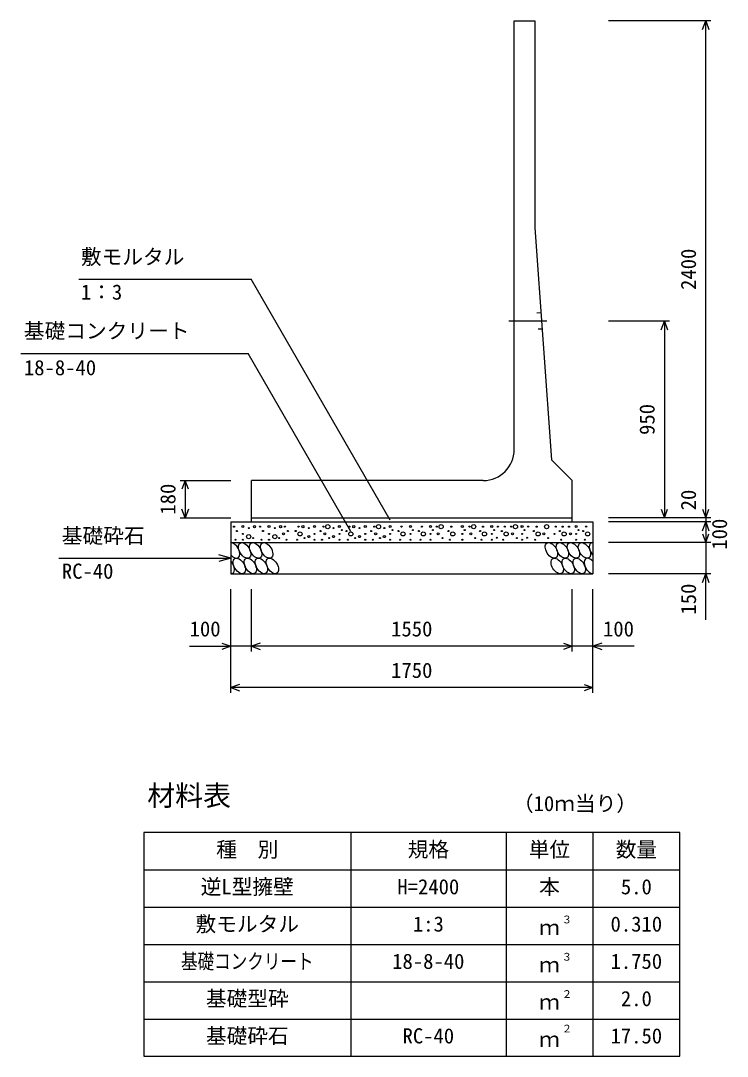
# Model space of a CAD drawing. Units: millimetres, scale not verified. Extents: x -67200 to 67200, y -23760 to 23760.
# Drawn here: x 46823 to 50237, y 970 to 5970 of the extents above; entities that cross this region are included whole.
import ezdxf
from ezdxf.enums import TextEntityAlignment as Align

# ---------------------------------------------------------------- set-up
doc = ezdxf.new("R2010")
doc.units = ezdxf.units.MM
doc.header["$LTSCALE"] = 80
doc.linetypes.add('CHAIN1', pattern=[8, 5, -1, 1, -1])
doc.linetypes.add('DOTTED', pattern=[1.75, 0.25, -1.5])
for name, color, linetype, lineweight in [('0-0_CENTER', 7, 'CHAIN1', 25), ('0-1_DIM', 7, 'Continuous', 25), ('0-3_HATCH', 6, 'Continuous', 25), ('0-4_HYO', 3, 'Continuous', 25), ('0-5_HYO2', 4, 'Continuous', 25), ('0-6_OUTLINE', 1, 'Continuous', 25), ('0-7_OUTLINE2', 4, 'DOTTED', 25), ('0-8_TXT', 7, 'Continuous', 25)]:
    doc.layers.add(name, color=color, linetype=linetype, lineweight=lineweight)
doc.styles.add('ＭＳ ゴシック', font='')
doc.styles.get('ＭＳ ゴシック').set_extended_font_data('MS Gothic')

msp = doc.modelspace()

# ---------------------------------------------------------------- linework, layer by layer
at = {"layer": '0-0_CENTER'}
msp.add_line((49365.12, 4520.44), (49180.67, 4520.44), dxfattribs=at)
at = {"layer": '0-1_DIM'}
for p, q in [((50157.5, 5970.44), (49662.5, 5970.44)), ((50132.5, 3570.44), (50132.5, 5970.44)), ((47104.4, 4721.85), (47936.82, 4721.85)), ((48608.09, 3559.17), (47936.82, 4721.85)), ((49957.5, 4520.44), (49662.5, 4520.44)), ((49932.5, 4520.44), (49932.5, 3570.44)), ((46822.79, 4364.34), (47922.34, 4364.34)), ((48418.6, 3504.78), (47922.34, 4364.34)), ((47592.5, 3750.44), (47837.5, 3750.44)), ((47617.5, 3750.44), (47617.5, 3570.44)), ((47592.5, 3570.44), (47837.5, 3570.44)), ((50157.5, 3570.44), (49662.5, 3570.44)), ((50157.5, 3550.44), (49662.5, 3550.44)), ((50132.5, 3570.44), (50132.5, 3550.44)), ((50132.5, 3550.44), (50132.5, 3450.44)), ((50157.5, 3450.44), (49662.5, 3450.44)), ((50132.5, 3450.44), (50132.5, 3300.44)), ((47837.5, 3375.44), (47779.54, 3390.97)), ((50157.5, 3300.44), (49662.5, 3300.44)), ((50132.5, 3077.2), (50132.5, 3300.44)), ((47837.5, 2725.44), (47837.5, 3225.44)), ((47937.5, 2925.44), (47937.5, 3225.44)), ((49487.5, 2925.44), (49487.5, 3225.44)), ((49487.5, 2925.44), (49487.5, 3225.44)), ((49587.5, 2725.44), (49587.5, 3225.44)), ((47637.96, 2950.44), (47837.5, 2950.44)), ((47937.5, 2950.44), (47837.5, 2950.44)), ((49487.5, 2950.44), (47937.5, 2950.44)), ((49587.5, 2950.44), (49487.5, 2950.44)), ((49787.04, 2950.44), (49587.5, 2950.44)), ((49587.5, 2750.44), (47837.5, 2750.44))]:
    msp.add_line(p, q, dxfattribs=at)
for points in [[(50117.11, 5928.15), (50132.5, 5970.44), (50147.89, 5928.15)], [(49917.11, 4478.15), (49932.5, 4520.44), (49947.89, 4478.15)], [(47632.89, 3708.15), (47617.5, 3750.44), (47602.11, 3708.15)], [(47632.89, 3612.73), (47617.5, 3570.44), (47602.11, 3612.73)], [(49917.11, 3612.73), (49932.5, 3570.44), (49947.89, 3612.73)], [(50117.11, 3612.73), (50132.5, 3570.44), (50147.89, 3612.73)], [(50117.11, 3508.15), (50132.5, 3550.44), (50147.89, 3508.15)], [(50117.11, 3492.73), (50132.5, 3450.44), (50147.89, 3492.73)], [(47007.18, 3375.44), (47837.5, 3375.44), (47779.54, 3359.91)], [(50117.11, 3258.15), (50132.5, 3300.44), (50147.89, 3258.15)], [(47795.21, 2965.83), (47837.5, 2950.44), (47795.21, 2935.05)], [(47979.79, 2965.83), (47937.5, 2950.44), (47979.79, 2935.05)], [(49445.21, 2965.83), (49487.5, 2950.44), (49445.21, 2935.05)], [(49629.79, 2965.83), (49587.5, 2950.44), (49629.79, 2935.05)], [(47879.79, 2765.83), (47837.5, 2750.44), (47879.79, 2735.05)], [(49545.21, 2765.83), (49587.5, 2750.44), (49545.21, 2735.05)]]:
    msp.add_lwpolyline(points, dxfattribs=at)
at = {"layer": '0-3_HATCH'}
for centre, radius in [((47853.47, 3527.62), 2.5), ((47867.49, 3506.61), 2.5), ((47896.36, 3528.49), 5), ((47924.4, 3520.62), 2.5), ((47952.44, 3527.62), 5), ((47979.57, 3527.62), 2.5), ((47993.59, 3506.61), 2.5), ((48022.47, 3528.49), 5), ((48050.51, 3520.62), 2.5), ((48078.54, 3527.62), 5), ((48099.57, 3527.62), 2.5), ((48113.59, 3506.61), 2.5), ((48151.41, 3506.61), 2.5), ((48172.44, 3492.6), 10), ((48165.43, 3527.62), 2.5), ((48186.46, 3527.62), 5), ((48214.49, 3520.62), 2.5), ((48242.53, 3528.49), 5), ((48271.41, 3506.61), 2.5), ((48285.43, 3527.62), 2.5), ((48306.46, 3527.62), 10), ((48334.49, 3520.62), 2.5), ((48362.53, 3528.49), 5), ((48373.87, 3510.93), 2.5), ((48396.63, 3506.61), 2.5), ((48417.66, 3492.6), 10), ((48410.65, 3527.62), 2.5), ((48431.68, 3527.62), 5), ((48459.72, 3520.62), 2.5), ((48487.76, 3528.49), 5), ((48516.63, 3506.61), 2.5), ((48530.65, 3527.62), 2.5), ((48551.68, 3527.62), 10), ((48579.72, 3520.62), 2.5), ((48607.76, 3528.49), 5), ((48619.1, 3510.93), 2.5), ((48648.56, 3506.61), 2.5), ((48669.59, 3492.6), 10), ((48662.58, 3527.62), 2.5), ((48706.2, 3528.49), 5), ((48717.54, 3510.93), 2.5), ((48747, 3506.61), 2.5), ((48768.03, 3492.6), 10), ((48761.01, 3527.62), 2.5), ((48803.19, 3528.49), 5), ((48814.53, 3510.93), 2.5), ((48832.89, 3527.62), 2.5), ((48853.92, 3527.62), 10), ((48889.27, 3506.61), 2.5), ((48910.3, 3492.6), 10), ((48903.29, 3527.62), 2.5), ((48956.58, 3528.49), 5), ((48967.92, 3510.93), 2.5), ((48990.55, 3527.62), 2.5), ((49011.58, 3527.62), 10), ((49042.24, 3506.61), 2.5), ((49063.27, 3492.6), 10), ((49056.26, 3527.62), 2.5), ((49098.44, 3528.49), 5), ((49109.78, 3510.93), 2.5), ((49128.13, 3527.62), 2.5), ((49147.37, 3506.61), 2.5), ((49168.4, 3492.6), 10), ((49161.39, 3527.62), 2.5), ((49192.17, 3527.62), 2.5), ((49213.21, 3527.62), 10), ((49244.97, 3528.49), 5), ((49256.31, 3510.93), 2.5), ((49274.67, 3527.62), 2.5), ((49301.66, 3506.61), 2.5), ((49322.69, 3492.6), 10), ((49315.68, 3527.62), 2.5), ((49363.84, 3527.62), 10), ((49407.93, 3527.62), 2.5), ((49427.16, 3506.61), 2.5), ((49448.19, 3492.6), 10), ((49441.18, 3527.62), 2.5), ((49471.97, 3527.62), 2.5), ((49506.37, 3528.49), 5), ((49517.71, 3510.93), 2.5), ((49540.83, 3506.61), 2.5), ((49561.86, 3492.6), 10), ((49554.85, 3527.62), 2.5), ((47860.48, 3464.59), 2.5), ((47896.36, 3492.6), 2.5), ((47896.36, 3464.59), 2.5), ((47924.4, 3479.47), 10), ((47945.43, 3472.47), 2.5), ((47986.58, 3464.59), 2.5), ((48022.47, 3492.6), 2.5), ((48022.47, 3464.59), 2.5), ((48050.51, 3479.47), 10), ((48071.53, 3472.47), 2.5), ((48092.56, 3492.6), 5), ((48106.58, 3464.59), 2.5), ((48158.42, 3464.59), 2.5), ((48193.47, 3472.47), 2.5), ((48214.49, 3479.47), 5), ((48242.53, 3492.6), 2.5), ((48242.53, 3464.59), 2.5), ((48278.42, 3464.59), 2.5), ((48292.44, 3492.6), 5), ((48313.47, 3472.47), 2.5), ((48334.49, 3479.47), 5), ((48362.53, 3492.6), 2.5), ((48362.53, 3464.59), 2.5), ((48403.64, 3464.59), 2.5), ((48438.69, 3472.47), 2.5), ((48459.72, 3479.47), 5), ((48487.76, 3492.6), 2.5), ((48487.76, 3464.59), 2.5), ((48523.64, 3464.59), 2.5), ((48537.66, 3492.6), 5), ((48558.69, 3472.47), 2.5), ((48579.72, 3479.47), 5), ((48607.76, 3492.6), 2.5), ((48607.76, 3464.59), 2.5), ((48655.57, 3464.59), 2.5), ((48706.2, 3492.6), 2.5), ((48706.2, 3464.59), 2.5), ((48754.01, 3464.59), 2.5), ((48803.19, 3492.6), 2.5), ((48803.19, 3464.59), 2.5), ((48839.9, 3492.6), 5), ((48860.93, 3472.47), 2.5), ((48896.28, 3464.59), 2.5), ((48956.58, 3492.6), 2.5), ((48956.58, 3464.59), 2.5), ((48997.56, 3492.6), 5), ((49018.59, 3472.47), 2.5), ((49049.25, 3464.59), 2.5), ((49098.44, 3492.6), 2.5), ((49098.44, 3464.59), 2.5), ((49123.09, 3474.25), 2.5), ((49154.38, 3464.59), 2.5), ((49199.19, 3492.6), 5), ((49220.21, 3472.47), 2.5), ((49244.97, 3492.6), 2.5), ((49244.97, 3464.59), 2.5), ((49269.63, 3474.25), 2.5), ((49308.67, 3464.59), 2.5), ((49349.82, 3492.6), 5), ((49370.85, 3472.47), 2.5), ((49401.49, 3492.6), 2.5), ((49434.17, 3464.59), 2.5), ((49478.98, 3492.6), 5), ((49506.37, 3492.6), 2.5), ((49506.37, 3464.59), 2.5), ((49547.84, 3464.59), 2.5)]:
    msp.add_circle(centre, radius, dxfattribs=at)
for centre, start_param, end_param in [((47851.36, 3412.93), 1.8420047, 5.9474138), ((49599.86, 3412.93), 5.8918262, 8.1807776), ((47826.04, 3337.94), 2.7173119, 5.0721066), ((49574.54, 3337.94), 5.0173796, 9.0552242)]:
    msp.add_ellipse(centre, major_axis=(-21.81, 35.31), ratio=0.5792, start_param=start_param, end_param=end_param, dxfattribs=at)
for centre in [(47904.57, 3412.93), (47957.78, 3412.93), (48010.99, 3412.93), (49387.03, 3412.93), (49440.24, 3412.93), (49493.45, 3412.93), (49546.66, 3412.93), (47879.25, 3337.94), (47932.46, 3337.94), (47985.66, 3337.94), (48038.87, 3337.94), (49414.92, 3337.94), (49468.13, 3337.94), (49521.34, 3337.94)]:
    msp.add_ellipse(centre, major_axis=(-21.81, 35.31), ratio=0.5792, dxfattribs=at)
at = {"layer": '0-4_HYO'}
for p, q in [((48417.5, 2050.44), (48417.5, 970.44)), ((49167.5, 2050.44), (49167.5, 970.44)), ((49587.5, 2050.44), (49587.5, 970.44)), ((47417.5, 1870.44), (50007.5, 1870.44))]:
    msp.add_line(p, q, dxfattribs=at)
msp.add_lwpolyline([(47417.5, 970.44), (50007.5, 970.44), (50007.5, 2050.44), (47417.5, 2050.44)], close=True, dxfattribs=at)
at = {"layer": '0-5_HYO2'}
for p, q in [((47417.5, 1690.44), (50007.5, 1690.44)), ((47417.5, 1510.44), (50007.5, 1510.44)), ((47417.5, 1330.44), (50007.5, 1330.44)), ((47417.5, 1150.44), (50007.5, 1150.44))]:
    msp.add_line(p, q, dxfattribs=at)
at = {"layer": '0-6_OUTLINE'}
for p, q in [((49207.5, 5970.44), (49307.5, 5970.44)), ((49207.5, 3900.44), (49207.5, 5970.44)), ((49307.5, 5970.44), (49307.5, 4970.44)), ((49307.5, 4970.44), (49387.5, 3850.44)), ((49387.5, 3850.44), (49487.5, 3750.44)), ((47937.5, 3550.44), (47937.5, 3750.44)), ((49057.5, 3750.44), (47937.5, 3750.44)), ((49487.5, 3550.44), (49487.5, 3750.44)), ((47837.5, 3550.44), (47837.5, 3300.44)), ((47937.5, 3570.44), (49487.5, 3570.44)), ((47837.5, 3450.44), (49587.5, 3450.44)), ((47837.5, 3300.44), (49587.5, 3300.44))]:
    msp.add_line(p, q, dxfattribs=at)
msp.add_lwpolyline([(47837.5, 3550.44), (49587.5, 3550.44), (49587.5, 3300.44)], dxfattribs=at)
msp.add_arc((49057.5, 3900.44), 150, 270, 0, dxfattribs=at)
at = {"layer": '0-7_OUTLINE2'}
for p, q in [((49336.79, 4560.44), (49207.5, 4551.21)), ((49342.5, 4480.44), (49207.5, 4489.7))]:
    msp.add_line(p, q, dxfattribs=at)

# ---------------------------------------------------------------- texts
at = {"layer": '0-1_DIM', "style": 'ＭＳ ゴシック'}
for s, p in [('敷モルタル', (47113.76, 4771.85)), ('1：3', (47113.76, 4601.73)), ('基礎コンクリート', (46838.17, 4414.34)), ('18-8-40', (46838.17, 4236.71)), ('基礎砕石', (47021.51, 3425.44)), ('RC-40', (47021.51, 3254.06)), ('100', (47638.86, 2975.44)), ('1550', (48612.5, 2975.44)), ('100', (49636.14, 2975.44)), ('1750', (48612.5, 2775.44))]:
    msp.add_text(s, height=73.31, dxfattribs=at).set_placement(p, align=Align.BOTTOM_LEFT)
for s, p in [('2400', (50107.5, 4670.44)), ('950', (49907.5, 3970.44)), ('180', (47592.5, 3585.44)), ('20', (50107.5, 3606.4)), ('100', (50257.5, 3416.42)), ('150', (50107.5, 3103.12))]:
    msp.add_text(s, height=73.31, rotation=90, dxfattribs=at).set_placement(p, align=Align.BOTTOM_LEFT)
at = {"layer": '0-8_TXT', "style": 'ＭＳ ゴシック'}
for s, height, p in [('材料表', 98.97, (47434.17, 2150.44)), ('（10ｍ当り）', 73.31, (49200.83, 2132.11)), ('種\u3000別', 73.31, (47767.5, 1910.44)), ('規格', 73.31, (48692.5, 1910.44)), ('単位', 73.31, (49277.5, 1910.44)), ('数量', 73.31, (49697.5, 1910.44)), ('逆L型擁壁', 73.31, (47692.5, 1730.44)), ('H=2400', 73.31, (48642.5, 1730.44)), ('本', 73.31, (49327.5, 1730.44)), ('5.0', 73.31, (49722.5, 1730.44)), ('敷モルタル', 73.31, (47667.5, 1550.44)), ('1:3', 73.31, (48717.5, 1550.44)), ('ｍ', 73.31, (49327.5, 1533.77)), ('３', 36.66, (49436.74, 1601.06)), ('0.310', 73.31, (49672.5, 1550.44)), ('18-8-40', 73.31, (48617.5, 1370.44)), ('３', 36.66, (49436.74, 1421.06)), ('1.750', 73.31, (49672.5, 1370.44)), ('ｍ', 73.31, (49327.5, 1353.77)), ('基礎型砕', 73.31, (47717.5, 1190.44)), ('ｍ', 73.31, (49327.5, 1173.77)), ('２', 36.66, (49436.74, 1241.06)), ('2.0', 73.31, (49722.5, 1190.44)), ('基礎砕石', 73.31, (47717.5, 1010.44)), ('RC-40', 73.31, (48667.5, 1010.44)), ('２', 36.66, (49436.74, 1074.39)), ('17.50', 73.31, (49672.5, 1010.44)), ('ｍ', 73.31, (49327.5, 993.77))]:
    msp.add_text(s, height=height, dxfattribs=at).set_placement(p, align=Align.BOTTOM_LEFT)
at = {"layer": '0-8_TXT', "style": 'ＭＳ ゴシック', "width": 0.8}
msp.add_text('基礎コンクリート', height=73.31, dxfattribs=at).set_placement((47597.5, 1370.44), align=Align.BOTTOM_LEFT)

doc.saveas('drawing.dxf')
